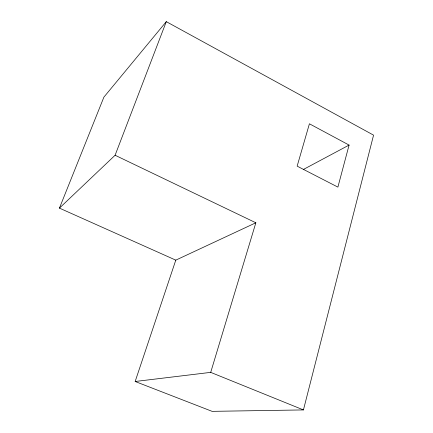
<?xml version="1.0" encoding="UTF-8"?>
<svg xmlns="http://www.w3.org/2000/svg" width="433" height="433" viewBox="0 0 433 433"><rect width="100%" height="100%" fill="white"/><g stroke="black" fill="none" stroke-linecap="round" stroke-linejoin="round"><path stroke-width="0.65" d="M175.787 260.146L135.161 381.489L212.105 411.35L303.436 409.921L373.565 135.15L166.288 21.65L103.898 97.133L59.435 208.121L175.787 260.146L255.849 222.779L115.097 155.252L59.435 208.121M349.085 145.077L337.892 187.11L297.146 166.148L309.416 123.789L349.085 145.077L303.284 169.53M135.161 381.489L210.703 372.369L255.849 222.779M115.097 155.252L166.288 21.65M210.703 372.369L303.436 409.921"/></g></svg>
